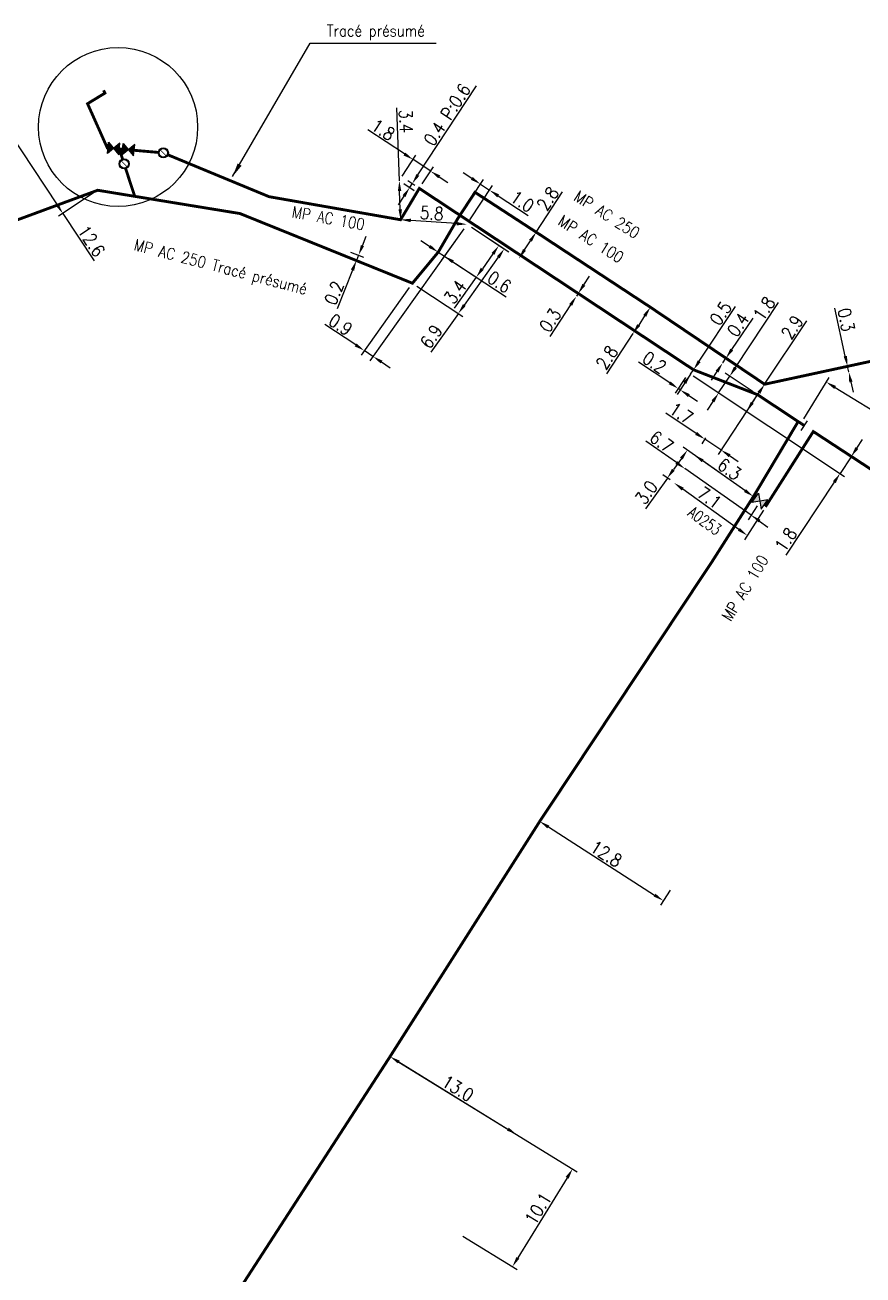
# Model space of a CAD drawing. Header units: millimetres. Extents: x 184000 to 185000, y 128000 to 129000.
# Drawn here: x 184680.3 to 184753.3, y 128560.6 to 128669.5 of the extents above; entities that cross this region are included whole.
import ezdxf
from ezdxf.enums import TextEntityAlignment as Align

# ---------------------------------------------------------------- set-up
doc = ezdxf.new("R2010")
doc.units = ezdxf.units.MM
doc.header["$PDMODE"] = 34
doc.layers.get('0').update_dxf_attribs({"linetype": 'CONTINUOUS'})
doc.layers.get('DEFPOINTS').update_dxf_attribs({"linetype": 'CONTINUOUS'})
for name, color, linetype in [('G_120', 4, 'CONTINUOUS'), ('G_300', 7, 'CONTINUOUS'), ('G_330', 7, 'CONTINUOUS'), ('G_340', 7, 'CONTINUOUS'), ('G_900', 7, 'CONTINUOUS')]:
    doc.layers.add(name, color=color, linetype=linetype)
doc.styles.get("Standard").update_dxf_attribs({"font": 'romans.shx', "width": 0.85})
doc.linetypes.add('G_typB_AP', pattern='A,5,-0.3,["o",Standard,S=1.5,R=0,X=0,Y=-0.5],-1.65', length=6.95)
doc.dimstyles.get("Standard").update_dxf_attribs({"dimtxt": 1.5, "dimasz": 1.2, "dimexe": 0.625, "dimexo": 0.625, "dimgap": 0.25, "dimtad": 1, "dimdec": 1, "dimzin": 0, "dimdsep": 46, "dimtxsty": 'Standard', "dimcen": -0.5, "dimadec": 0, "dimazin": 0, "dimtfac": 1, "dimtdec": 1, "dimtmove": 0, "dimatfit": 3, "dimfxl": 0, "dimtolj": 1, "dimtzin": 0, "dimarcsym": 0})

# ---------------------------------------------------------------- blocks, each defined once
blk = doc.blocks.new('G_300_04')
at = {"linetype": 'Continuous'}
h = blk.add_hatch(color=0, dxfattribs=at)
h.paths.add_polyline_path([(-0.5, 0.5), (-0.5, -0.5), (0, 0)])
h.paths.add_polyline_path([(0.5, 0.5), (0, 0), (0.5, -0.5)])
at = {"color": 0, "linetype": 'Continuous', "flags": 128}
blk.add_lwpolyline([(-0.5, -0.5), (0.5, 0.5), (0.5, -0.5), (-0.5, 0.5)], close=True, dxfattribs=at)
at = {"color": 0, "linetype": 'Continuous', "width": 0.75}
blk.add_attdef('NUM', text='', height=1, dxfattribs=at).set_placement((0, 1.78), align=Align.MIDDLE_CENTER)
at = {"color": 0, "linetype": 'Continuous', "width": 0.75, "flags": 3}
for tag, p in [('DEF_LEG', (0, -5)), ('DEF_COUP', (0, -7.5)), ('DEF_TYPE', (0, -10))]:
    blk.add_attdef(tag, text='', height=1.2, dxfattribs=at).set_placement(p, align=Align.MIDDLE)
blk = doc.blocks.new('G_340_07')
at = {"color": 0, "linetype": 'Continuous', "const_width": 0.25, "flags": 128}
blk.add_lwpolyline([(0, 0), (0.35, 0)], dxfattribs=at)
at = {"color": 0, "linetype": 'Continuous', "flags": 128}
blk.add_lwpolyline([(0.35, -0.5), (0.35, 0.5)], dxfattribs=at)
at = {"color": 0, "linetype": 'Continuous', "width": 0.75, "flags": 3}
for tag, p in [('DEF_LEG', (0, -5)), ('DEF_COUP', (0, -7.5)), ('DEF_TYPE', (0, -10))]:
    blk.add_attdef(tag, text='', height=1.2, dxfattribs=at).set_placement(p, align=Align.MIDDLE)
blk = doc.blocks.new('G_330_14')
at = {"linetype": 'Continuous'}
h = blk.add_hatch(color=0, dxfattribs=at)
h.paths.add_polyline_path([(-0.44, 0, 1), (0.44, 0, 1)])
h.paths.add_polyline_path([(0.38, 0, 1), (-0.38, 0, 1)], flags=16)
at = {"color": 0, "linetype": 'Continuous', "const_width": 0.0625, "flags": 128}
blk.add_lwpolyline([(0.3, -0.3), (-0.3, 0.3)], dxfattribs=at)
at = {"color": 0, "linetype": 'Continuous'}
for radius in [0.438, 0.375]:
    blk.add_circle((0, 0), radius, dxfattribs=at)
at = {"color": 0, "linetype": 'Continuous', "width": 0.75}
blk.add_attdef('3WT', text='', height=1, dxfattribs=at).set_placement((0, 2.15), align=Align.MIDDLE)
at = {"color": 0, "linetype": 'Continuous', "width": 0.75, "flags": 3}
for tag, p in [('DEF_LEG', (0, -5)), ('DEF_COUP', (0, -7.5)), ('DEF_TYPE', (0, -10))]:
    blk.add_attdef(tag, text='', height=1.2, dxfattribs=at).set_placement(p, align=Align.MIDDLE)
blk = doc.blocks.new('*D300')
at = {"layer": 'DEFPOINTS', "color": 0, "linetype": 'Continuous', "transparency": 16777216}
for p in [(184738.1, 128639.17), (184738.53, 128639.45), (184737.37, 128637.7)]:
    blk.add_point(p, dxfattribs=at)
at = {"layer": 'G_120', "color": 0, "linetype": 'Continuous', "lineweight": -2, "transparency": 16777216}
for p, q in [((184736.45, 128638.31), (184733.72, 128640.12)), ((184737.84, 128638.78), (184736.94, 128637.42)), ((184738.27, 128639.06), (184737.11, 128637.31)), ((184737.37, 128637.7), (184737.2, 128637.81)), ((184738.12, 128637.2), (184738.87, 128636.71))]:
    blk.add_line(p, q, dxfattribs=at)
at = {"layer": 'G_120', "color": 0, "linetype": 'Continuous', "transparency": 16777216}
for points in [[(184736.53, 128638.44), (184736.37, 128638.19), (184737.2, 128637.81)], [(184738.2, 128637.33), (184738.04, 128637.08), (184737.37, 128637.7)]]:
    blk.add_solid(points, dxfattribs=at)
at = {"layer": 'G_120', "color": 0, "linetype": 'Continuous', "transparency": 16777216, "insert": (184735.12, 128640.09), "char_height": 1.125, "attachment_point": 5, "rotation": 326.4442}
blk.add_mtext('\\A1;0.2', dxfattribs=at)
blk = doc.blocks.new('*D301')
at = {"layer": 'DEFPOINTS', "color": 0, "linetype": 'Continuous', "transparency": 16777216}
for p in [(184738.27, 128639.06), (184738.27, 128639.06), (184738.53, 128639.45)]:
    blk.add_point(p, dxfattribs=at)
at = {"layer": 'G_120', "color": 0, "linetype": 'Continuous', "lineweight": -2, "transparency": 16777216}
for p, q in [((184739.02, 128640.2), (184742.17, 128644.95)), ((184738.27, 128639.06), (184738.53, 128639.45)), ((184737.77, 128638.31), (184737.27, 128637.56))]:
    blk.add_line(p, q, dxfattribs=at)
at = {"layer": 'G_120', "color": 0, "linetype": 'Continuous', "transparency": 16777216}
for points in [[(184738.9, 128640.28), (184739.15, 128640.11), (184738.53, 128639.45)], [(184737.64, 128638.39), (184737.89, 128638.22), (184738.27, 128639.06)]]:
    blk.add_solid(points, dxfattribs=at)
at = {"layer": 'G_120', "color": 0, "linetype": 'Continuous', "transparency": 16777216, "insert": (184740.89, 128644.37), "char_height": 1.125, "attachment_point": 5, "rotation": 56.4442}
blk.add_mtext('\\A1;0.5', dxfattribs=at)
blk = doc.blocks.new('*D302')
at = {"layer": 'DEFPOINTS', "color": 0, "linetype": 'Continuous', "transparency": 16777216}
for p in [(184744.11, 128637.28), (184739.5, 128633.41), (184739.84, 128633.91)]:
    blk.add_point(p, dxfattribs=at)
at = {"layer": 'G_120', "color": 0, "linetype": 'Continuous', "lineweight": -2, "transparency": 16777216}
for p, q in [((184743.85, 128636.89), (184740.66, 128632.08)), ((184738.75, 128633.9), (184736.11, 128635.66)), ((184739.58, 128633.52), (184739.24, 128633.01)), ((184740.92, 128632.47), (184739.5, 128633.41)), ((184741.67, 128631.97), (184742.42, 128631.47))]:
    blk.add_line(p, q, dxfattribs=at)
at = {"layer": 'G_120', "color": 0, "linetype": 'Continuous', "transparency": 16777216}
for points in [[(184738.84, 128634.03), (184738.67, 128633.78), (184739.5, 128633.41)], [(184741.75, 128632.09), (184741.59, 128631.84), (184740.92, 128632.47)]]:
    blk.add_solid(points, dxfattribs=at)
at = {"layer": 'G_120', "color": 0, "linetype": 'Continuous', "transparency": 16777216, "insert": (184737.46, 128635.66), "char_height": 1.125, "attachment_point": 5, "rotation": 326.4389}
blk.add_mtext('\\A1;1.7', dxfattribs=at)
blk = doc.blocks.new('*D303')
at = {"layer": 'DEFPOINTS', "color": 0, "linetype": 'Continuous', "transparency": 16777216}
for p in [(184736.25, 128630.02), (184736.86, 128629.58), (184743.75, 128628.41)]:
    blk.add_point(p, dxfattribs=at)
at = {"layer": 'G_120', "color": 0, "linetype": 'Continuous', "lineweight": -2, "transparency": 16777216}
for p, q in [((184743.36, 128628.68), (184737.61, 128632.72)), ((184737.47, 128631.72), (184736.77, 128630.75)), ((184736.25, 128630.02), (184734.33, 128627.35)), ((184736.48, 128629.85), (184735.86, 128630.29))]:
    blk.add_line(p, q, dxfattribs=at)
at = {"layer": 'G_120', "color": 0, "linetype": 'Continuous', "transparency": 16777216}
for points in [[(184737.35, 128631.81), (184737.59, 128631.63), (184738, 128632.45)], [(184736.65, 128630.83), (184736.89, 128630.66), (184736.25, 128630.02)]]:
    blk.add_solid(points, dxfattribs=at)
at = {"layer": 'G_120', "color": 0, "linetype": 'Continuous', "transparency": 16777216, "insert": (184734.42, 128628.76), "char_height": 1.125, "attachment_point": 5, "rotation": 54.316}
blk.add_mtext('\\A1;3.0', dxfattribs=at)
blk = doc.blocks.new('*D304')
at = {"layer": 'DEFPOINTS', "color": 0, "linetype": 'Continuous', "transparency": 16777216}
for p in [(184738.1, 128639.17), (184740.71, 128637.43), (184744.11, 128637.28)]:
    blk.add_point(p, dxfattribs=at)
at = {"layer": 'G_120', "color": 0, "linetype": 'Continuous', "lineweight": -2, "transparency": 16777216}
for p, q in [((184742.18, 128639.64), (184745.93, 128645.3)), ((184738.49, 128638.91), (184741.1, 128637.18)), ((184740.71, 128637.43), (184741.68, 128638.89)), ((184743.72, 128637.54), (184741.29, 128639.15)), ((184740.21, 128636.68), (184739.72, 128635.93))]:
    blk.add_line(p, q, dxfattribs=at)
at = {"layer": 'G_120', "color": 0, "linetype": 'Continuous', "transparency": 16777216}
for points in [[(184742.05, 128639.73), (184742.3, 128639.56), (184741.68, 128638.89)], [(184740.09, 128636.77), (184740.34, 128636.6), (184740.71, 128637.43)]]:
    blk.add_solid(points, dxfattribs=at)
at = {"layer": 'G_120', "color": 0, "linetype": 'Continuous', "transparency": 16777216, "insert": (184744.68, 128644.78), "char_height": 1.125, "attachment_point": 5, "rotation": 56.4442}
blk.add_mtext('\\A1;1.8', dxfattribs=at)
blk = doc.blocks.new('*D305')
at = {"layer": 'DEFPOINTS', "color": 0, "linetype": 'Continuous', "transparency": 16777216}
for p in [(184738.59, 128632.03), (184738.59, 128632.03), (184743.75, 128628.41)]:
    blk.add_point(p, dxfattribs=at)
at = {"layer": 'G_120', "color": 0, "linetype": 'Continuous', "lineweight": -2, "transparency": 16777216}
blk.add_line((184743.01, 128628.93), (184739.33, 128631.52), dxfattribs=at)
at = {"layer": 'G_120', "color": 0, "linetype": 'Continuous', "transparency": 16777216}
for points in [[(184739.41, 128631.64), (184739.24, 128631.39), (184738.59, 128632.03)], [(184743.1, 128629.05), (184742.92, 128628.8), (184743.75, 128628.41)]]:
    blk.add_solid(points, dxfattribs=at)
at = {"layer": 'G_120', "color": 0, "linetype": 'Continuous', "transparency": 16777216, "insert": (184741.66, 128630.79), "char_height": 1.125, "attachment_point": 5, "rotation": 324.8902}
blk.add_mtext('\\A1;6.3', dxfattribs=at)
blk = doc.blocks.new('*D306')
at = {"layer": 'DEFPOINTS', "color": 0, "linetype": 'Continuous', "transparency": 16777216}
for p in [(184736.86, 128629.58), (184736.86, 128629.58), (184744.86, 128627.62)]:
    blk.add_point(p, dxfattribs=at)
at = {"layer": 'G_120', "color": 0, "linetype": 'Continuous', "lineweight": -2, "transparency": 16777216}
for p, q in [((184742.48, 128625.55), (184737.59, 128629.06)), ((184744.61, 128627.23), (184742.96, 128624.63))]:
    blk.add_line(p, q, dxfattribs=at)
at = {"layer": 'G_120', "color": 0, "linetype": 'Continuous', "transparency": 16777216}
for points in [[(184737.68, 128629.18), (184737.5, 128628.94), (184736.86, 128629.58)], [(184742.57, 128625.67), (184742.39, 128625.43), (184743.21, 128625.02)]]:
    blk.add_solid(points, dxfattribs=at)
at = {"layer": 'G_120', "color": 0, "linetype": 'Continuous', "transparency": 16777216, "insert": (184739.92, 128628.31), "char_height": 1.125, "attachment_point": 5, "rotation": 324.316}
blk.add_mtext('\\A1;7.1', dxfattribs=at)
blk = doc.blocks.new('*D307')
at = {"layer": 'DEFPOINTS', "color": 0, "linetype": 'Continuous', "transparency": 16777216}
for p in [(184738.1, 128639.17), (184748.96, 128634.07), (184751.29, 128630.42)]:
    blk.add_point(p, dxfattribs=at)
at = {"layer": 'G_120', "color": 0, "linetype": 'Continuous', "lineweight": -2, "transparency": 16777216}
for p, q in [((184738.49, 128638.91), (184751.68, 128630.16)), ((184749.35, 128633.81), (184752.65, 128631.62)), ((184752.76, 128632.63), (184753.26, 128633.38)), ((184752.26, 128631.88), (184751.29, 128630.42)), ((184750.79, 128629.67), (184746.58, 128623.31))]:
    blk.add_line(p, q, dxfattribs=at)
at = {"layer": 'G_120', "color": 0, "linetype": 'Continuous', "transparency": 16777216}
for points in [[(184752.63, 128632.71), (184752.88, 128632.55), (184752.26, 128631.88)], [(184750.67, 128629.75), (184750.92, 128629.58), (184751.29, 128630.42)]]:
    blk.add_solid(points, dxfattribs=at)
at = {"layer": 'G_120', "color": 0, "linetype": 'Continuous', "transparency": 16777216, "insert": (184746.57, 128624.66), "char_height": 1.125, "attachment_point": 5, "rotation": 56.4442}
blk.add_mtext('\\A1;1.8', dxfattribs=at)
blk = doc.blocks.new('*D310')
at = {"layer": 'DEFPOINTS', "color": 0, "linetype": 'Continuous', "transparency": 16777216}
for p in [(184737.76, 128630.84), (184737.76, 128630.84), (184744.31, 128628.01)]:
    blk.add_point(p, dxfattribs=at)
at = {"layer": 'G_300', "color": 0, "linetype": 'Continuous', "lineweight": -2, "transparency": 16777216}
for p, q in [((184737.03, 128631.36), (184734.36, 128633.24)), ((184743.54, 128626.79), (184737.76, 128630.84)), ((184744.06, 128627.61), (184743.28, 128626.39)), ((184744.27, 128626.27), (184745.01, 128625.75))]:
    blk.add_line(p, q, dxfattribs=at)
at = {"layer": 'G_300', "color": 0, "linetype": 'Continuous', "transparency": 16777216}
for points in [[(184737.11, 128631.49), (184736.94, 128631.24), (184737.76, 128630.84)], [(184744.36, 128626.39), (184744.19, 128626.15), (184743.54, 128626.79)]]:
    blk.add_solid(points, dxfattribs=at)
at = {"layer": 'G_300', "color": 0, "linetype": 'Continuous', "transparency": 16777216, "insert": (184735.75, 128633.18), "char_height": 1.125, "attachment_point": 5, "rotation": 324.8902}
blk.add_mtext('\\A1;6.7', dxfattribs=at)
blk = doc.blocks.new('*D312')
at = {"layer": 'DEFPOINTS', "color": 0, "linetype": 'Continuous', "transparency": 16777216}
for p in [(184738.1, 128639.17), (184744.72, 128638.19), (184743.14, 128635.82)]:
    blk.add_point(p, dxfattribs=at)
at = {"layer": 'G_120', "color": 0, "linetype": 'Continuous', "lineweight": -2, "transparency": 16777216}
for p, q in [((184744.72, 128638.19), (184748.39, 128643.72)), ((184738.49, 128638.91), (184743.54, 128635.56)), ((184743.64, 128636.57), (184744.22, 128637.44))]:
    blk.add_line(p, q, dxfattribs=at)
at = {"layer": 'G_120', "color": 0, "linetype": 'Continuous', "transparency": 16777216}
for points in [[(184744.1, 128637.53), (184744.35, 128637.36), (184744.72, 128638.19)], [(184743.52, 128636.65), (184743.77, 128636.49), (184743.14, 128635.82)]]:
    blk.add_solid(points, dxfattribs=at)
at = {"layer": 'G_120', "color": 0, "linetype": 'Continuous', "transparency": 16777216, "insert": (184747.12, 128643.16), "char_height": 1.125, "attachment_point": 5, "rotation": 56.4402}
blk.add_mtext('\\A1;2.9', dxfattribs=at)
blk = doc.blocks.new('*D313')
at = {"layer": 'DEFPOINTS', "color": 0, "linetype": 'Continuous', "transparency": 16777216}
for p in [(184741.07, 128640.05), (184741.35, 128640.46), (184741.35, 128640.46)]:
    blk.add_point(p, dxfattribs=at)
at = {"layer": 'G_120', "color": 0, "linetype": 'Continuous', "lineweight": -2, "transparency": 16777216}
for p, q in [((184741.86, 128641.21), (184743.71, 128643.96)), ((184741.07, 128640.05), (184741.35, 128640.46)), ((184740.57, 128639.3), (184740.07, 128638.55))]:
    blk.add_line(p, q, dxfattribs=at)
at = {"layer": 'G_120', "color": 0, "linetype": 'Continuous', "transparency": 16777216}
for points in [[(184741.73, 128641.29), (184741.98, 128641.12), (184741.35, 128640.46)], [(184740.45, 128639.38), (184740.7, 128639.22), (184741.07, 128640.05)]]:
    blk.add_solid(points, dxfattribs=at)
at = {"layer": 'G_120', "color": 0, "linetype": 'Continuous', "transparency": 16777216, "insert": (184742.41, 128643.38), "char_height": 1.125, "attachment_point": 5, "rotation": 56.0511}
blk.add_mtext('\\A1;0.4', dxfattribs=at)
blk = doc.blocks.new('*D317')
at = {"layer": 'DEFPOINTS', "color": 0, "linetype": 'Continuous', "transparency": 16777216}
for p in [(184751.94, 128639.75), (184751.94, 128639.75), (184752.05, 128639.27)]:
    blk.add_point(p, dxfattribs=at)
at = {"layer": 'G_120', "color": 0, "linetype": 'Continuous', "lineweight": -2, "transparency": 16777216}
for p, q in [((184751.75, 128640.63), (184750.85, 128644.81)), ((184752.05, 128639.27), (184751.94, 128639.75)), ((184752.24, 128638.39), (184752.43, 128637.51))]:
    blk.add_line(p, q, dxfattribs=at)
at = {"layer": 'G_120', "color": 0, "linetype": 'Continuous', "transparency": 16777216}
for points in [[(184751.9, 128640.67), (184751.6, 128640.6), (184751.94, 128639.75)], [(184752.38, 128638.42), (184752.09, 128638.35), (184752.05, 128639.27)]]:
    blk.add_solid(points, dxfattribs=at)
at = {"layer": 'G_120', "color": 0, "linetype": 'Continuous', "transparency": 16777216, "insert": (184751.83, 128643.8), "char_height": 1.125, "attachment_point": 5, "rotation": 282.1904}
blk.add_mtext('\\A1;0.3', dxfattribs=at)
blk = doc.blocks.new('*D339')
at = {"layer": 'DEFPOINTS', "color": 0, "linetype": 'Continuous', "transparency": 16777216}
for p in [(184747.89, 128634.78), (184760.03, 128632.3), (184755.42, 128624.78)]:
    blk.add_point(p, dxfattribs=at)
at = {"layer": 'G_340', "color": 0, "linetype": 'Continuous', "lineweight": -2, "transparency": 16777216}
for p, q in [((184748.13, 128635.18), (184750.34, 128638.78)), ((184750.86, 128637.91), (184759.26, 128632.77)), ((184755.67, 128625.18), (184760.27, 128632.7))]:
    blk.add_line(p, q, dxfattribs=at)
at = {"layer": 'G_340', "color": 0, "linetype": 'Continuous', "transparency": 16777216}
for points in [[(184750.94, 128638.04), (184750.78, 128637.78), (184750.09, 128638.38)], [(184759.34, 128632.9), (184759.18, 128632.64), (184760.03, 128632.3)]]:
    blk.add_solid(points, dxfattribs=at)
at = {"layer": 'G_340', "color": 0, "linetype": 'Continuous', "transparency": 16777216, "insert": (184755.75, 128635.8), "char_height": 1.125, "attachment_point": 5, "rotation": 328.5142}
blk.add_mtext('\\A1;11.7', dxfattribs=at)
blk = doc.blocks.new('*D751')
at = {"layer": 'DEFPOINTS', "color": 0, "linetype": 'Continuous', "transparency": 16777216}
for p in [(184712.9, 128655.92), (184712.9, 128655.92), (184713.01, 128652.52)]:
    blk.add_point(p, dxfattribs=at)
at = {"layer": 'G_120', "color": 0, "linetype": 'Continuous', "lineweight": -2, "transparency": 16777216}
for p, q in [((184712.9, 128655.92), (184712.69, 128662.28)), ((184712.98, 128653.42), (184712.92, 128655.02))]:
    blk.add_line(p, q, dxfattribs=at)
at = {"layer": 'G_120', "color": 0, "linetype": 'Continuous', "transparency": 16777216}
for points in [[(184713.07, 128655.03), (184712.77, 128655.02), (184712.9, 128655.92)], [(184713.13, 128653.43), (184712.83, 128653.42), (184713.01, 128652.52)]]:
    blk.add_solid(points, dxfattribs=at)
at = {"layer": 'G_120', "color": 0, "linetype": 'Continuous', "transparency": 16777216, "insert": (184713.48, 128661.1), "char_height": 1.125, "attachment_point": 5, "rotation": 271.8739}
blk.add_mtext('\\A1;3.4', dxfattribs=at)
blk = doc.blocks.new('*D752')
at = {"layer": 'DEFPOINTS', "color": 0, "linetype": 'Continuous', "transparency": 16777216}
for p in [(184679.66, 128665.59), (184676.63, 128663.58), (184686.62, 128655.09)]:
    blk.add_point(p, dxfattribs=at)
at = {"layer": 'G_120', "color": 0, "linetype": 'Continuous', "lineweight": -2, "transparency": 16777216}
for p, q in [((184679.27, 128665.33), (184676.23, 128663.32)), ((184677.12, 128662.83), (184683.09, 128653.82)), ((184686.23, 128654.83), (184683.2, 128652.82)), ((184683.59, 128653.07), (184686.32, 128648.95))]:
    blk.add_line(p, q, dxfattribs=at)
at = {"layer": 'G_120', "color": 0, "linetype": 'Continuous', "transparency": 16777216}
for points in [[(184677.25, 128662.91), (184677, 128662.74), (184676.63, 128663.58)], [(184683.21, 128653.91), (184682.96, 128653.74), (184683.59, 128653.07)]]:
    blk.add_solid(points, dxfattribs=at)
at = {"layer": 'G_120', "color": 0, "linetype": 'Continuous', "transparency": 16777216, "insert": (184686.08, 128650.67), "char_height": 1.125, "attachment_point": 5, "rotation": 303.5325}
blk.add_mtext('\\A1;12.6', dxfattribs=at)
blk = doc.blocks.new('*D753')
at = {"layer": 'DEFPOINTS', "color": 0, "linetype": 'Continuous', "transparency": 16777216}
for p in [(184713.01, 128652.52), (184713.01, 128652.52), (184718.79, 128652.12)]:
    blk.add_point(p, dxfattribs=at)
at = {"layer": 'G_120', "color": 0, "linetype": 'Continuous', "lineweight": -2, "transparency": 16777216}
blk.add_line((184717.89, 128652.18), (184713.9, 128652.46), dxfattribs=at)
at = {"layer": 'G_120', "color": 0, "linetype": 'Continuous', "transparency": 16777216}
for points in [[(184713.91, 128652.61), (184713.89, 128652.31), (184713.01, 128652.52)], [(184717.9, 128652.33), (184717.88, 128652.03), (184718.79, 128652.12)]]:
    blk.add_solid(points, dxfattribs=at)
at = {"layer": 'G_120', "color": 0, "linetype": 'Continuous', "transparency": 16777216, "insert": (184715.73, 128653.09), "char_height": 1.125, "attachment_point": 5, "rotation": 356.0066}
blk.add_mtext('\\A1;5.8', dxfattribs=at)
blk = doc.blocks.new('*D754')
at = {"layer": 'DEFPOINTS', "color": 0, "linetype": 'Continuous', "transparency": 16777216}
for p in [(184718.79, 128652.12), (184714.04, 128646.99), (184710.6, 128640.62)]:
    blk.add_point(p, dxfattribs=at)
at = {"layer": 'G_120', "color": 0, "linetype": 'Continuous', "lineweight": -2, "transparency": 16777216}
for p, q in [((184718.52, 128651.74), (184710.33, 128640.24)), ((184713.77, 128646.61), (184709.58, 128640.73)), ((184709.1, 128641.61), (184706.4, 128643.39)), ((184710.6, 128640.62), (184709.85, 128641.12)), ((184711.35, 128640.13), (184712.1, 128639.63))]:
    blk.add_line(p, q, dxfattribs=at)
at = {"layer": 'G_120', "color": 0, "linetype": 'Continuous', "transparency": 16777216}
for points in [[(184709.18, 128641.74), (184709.01, 128641.49), (184709.85, 128641.12)], [(184711.43, 128640.25), (184711.27, 128640), (184710.6, 128640.62)]]:
    blk.add_solid(points, dxfattribs=at)
at = {"layer": 'G_120', "color": 0, "linetype": 'Continuous', "transparency": 16777216, "insert": (184707.78, 128643.37), "char_height": 1.125, "attachment_point": 5, "rotation": 326.6405}
blk.add_mtext('\\A1;0.9', dxfattribs=at)
blk = doc.blocks.new('*D755')
at = {"layer": 'DEFPOINTS', "color": 0, "linetype": 'Continuous', "transparency": 16777216}
for p in [(184718.79, 128652.12), (184722.04, 128649.98), (184714.04, 128646.99)]:
    blk.add_point(p, dxfattribs=at)
at = {"layer": 'G_120', "color": 0, "linetype": 'Continuous', "lineweight": -2, "transparency": 16777216}
for p, q in [((184719.18, 128651.86), (184722.43, 128649.72)), ((184721.52, 128649.25), (184718.56, 128645.09)), ((184714.43, 128646.74), (184718.43, 128644.1)), ((184718.04, 128644.36), (184715.63, 128640.98))]:
    blk.add_line(p, q, dxfattribs=at)
at = {"layer": 'G_120', "color": 0, "linetype": 'Continuous', "transparency": 16777216}
for points in [[(184721.4, 128649.34), (184721.64, 128649.16), (184722.04, 128649.98)], [(184718.44, 128645.18), (184718.68, 128645.01), (184718.04, 128644.36)]]:
    blk.add_solid(points, dxfattribs=at)
at = {"layer": 'G_120', "color": 0, "linetype": 'Continuous', "transparency": 16777216, "insert": (184715.68, 128642.35), "char_height": 1.125, "attachment_point": 5, "rotation": 54.5361}
blk.add_mtext('\\A1;6.9', dxfattribs=at)
blk = doc.blocks.new('*D756')
at = {"layer": 'DEFPOINTS', "color": 0, "linetype": 'Continuous', "transparency": 16777216}
for p in [(184708.03, 128649.42), (184708.22, 128649.88), (184709.35, 128649.43)]:
    blk.add_point(p, dxfattribs=at)
at = {"layer": 'G_120', "color": 0, "linetype": 'Continuous', "lineweight": -2, "transparency": 16777216}
for p, q in [((184709.69, 128650.26), (184710.02, 128651.1)), ((184708.65, 128649.71), (184709.78, 128649.25)), ((184709.35, 128649.43), (184709.16, 128648.96)), ((184708.46, 128649.25), (184709.6, 128648.79)), ((184708.82, 128648.13), (184707.47, 128644.77))]:
    blk.add_line(p, q, dxfattribs=at)
at = {"layer": 'G_120', "color": 0, "linetype": 'Continuous', "transparency": 16777216}
for points in [[(184709.55, 128650.32), (184709.82, 128650.21), (184709.35, 128649.43)], [(184708.68, 128648.19), (184708.96, 128648.07), (184709.16, 128648.96)]]:
    blk.add_solid(points, dxfattribs=at)
at = {"layer": 'G_120', "color": 0, "linetype": 'Continuous', "transparency": 16777216, "insert": (184707.22, 128646.15), "char_height": 1.125, "attachment_point": 5, "rotation": 68.0098}
blk.add_mtext('\\A1;0.2', dxfattribs=at)
blk = doc.blocks.new('*D757')
at = {"layer": 'DEFPOINTS', "color": 0, "linetype": 'Continuous', "transparency": 16777216}
for p in [(184714.1, 128657.76), (184712.9, 128655.92), (184714.64, 128655.25)]:
    blk.add_point(p, dxfattribs=at)
at = {"layer": 'G_120', "color": 0, "linetype": 'Continuous', "lineweight": -2, "transparency": 16777216}
for p, q in [((184713.34, 128658.25), (184710.15, 128660.35)), ((184713.15, 128656.31), (184714.35, 128658.15)), ((184715.63, 128656.75), (184714.1, 128657.76)), ((184714.9, 128655.65), (184715.88, 128657.14)), ((184716.38, 128656.26), (184717.13, 128655.77))]:
    blk.add_line(p, q, dxfattribs=at)
at = {"layer": 'G_120', "color": 0, "linetype": 'Continuous', "transparency": 16777216}
for points in [[(184713.43, 128658.37), (184713.26, 128658.12), (184714.1, 128657.76)], [(184716.46, 128656.38), (184716.3, 128656.13), (184715.63, 128656.75)]]:
    blk.add_solid(points, dxfattribs=at)
at = {"layer": 'G_120', "color": 0, "linetype": 'Continuous', "transparency": 16777216, "insert": (184711.49, 128660.36), "char_height": 1.125, "attachment_point": 5, "rotation": 326.7564}
blk.add_mtext('\\A1;1.8', dxfattribs=at)
blk = doc.blocks.new('*D758')
at = {"layer": 'DEFPOINTS', "color": 0, "linetype": 'Continuous', "transparency": 16777216}
for p in [(184720.76, 128655.1), (184718, 128652.64), (184718.79, 128652.12)]:
    blk.add_point(p, dxfattribs=at)
at = {"layer": 'G_120', "color": 0, "linetype": 'Continuous', "lineweight": -2, "transparency": 16777216}
for p, q in [((184718.26, 128653.03), (184720.22, 128656.02)), ((184719.21, 128656.12), (184718.46, 128656.62)), ((184719.05, 128652.51), (184721.01, 128655.49)), ((184719.96, 128655.63), (184720.76, 128655.1)), ((184721.51, 128654.61), (184724.13, 128652.88))]:
    blk.add_line(p, q, dxfattribs=at)
at = {"layer": 'G_120', "color": 0, "linetype": 'Continuous', "transparency": 16777216}
for points in [[(184719.29, 128656.25), (184719.13, 128656), (184719.96, 128655.63)], [(184721.59, 128654.73), (184721.43, 128654.48), (184720.76, 128655.1)]]:
    blk.add_solid(points, dxfattribs=at)
at = {"layer": 'G_120', "color": 0, "linetype": 'Continuous', "transparency": 16777216, "insert": (184723.61, 128654.12), "char_height": 1.125, "attachment_point": 5, "rotation": 326.6405}
blk.add_mtext('\\A1;1.0', dxfattribs=at)
blk = doc.blocks.new('*D759')
at = {"layer": 'DEFPOINTS', "color": 0, "linetype": 'Continuous', "transparency": 16777216}
for p in [(184712.9, 128655.92), (184713.8, 128655.33), (184714.64, 128655.25)]:
    blk.add_point(p, dxfattribs=at)
at = {"layer": 'G_120', "color": 0, "linetype": 'Continuous', "lineweight": -2, "transparency": 16777216}
for p, q in [((184714.51, 128656.42), (184719.61, 128664.2)), ((184714.25, 128655.51), (184713.63, 128655.92)), ((184713.29, 128655.67), (184714.19, 128655.07)), ((184713.8, 128655.33), (184714.02, 128655.66)), ((184713.3, 128654.58), (184712.81, 128653.82))]:
    blk.add_line(p, q, dxfattribs=at)
at = {"layer": 'G_120', "color": 0, "linetype": 'Continuous', "transparency": 16777216}
for points in [[(184714.39, 128656.5), (184714.64, 128656.34), (184714.02, 128655.66)], [(184713.18, 128654.66), (184713.43, 128654.5), (184713.8, 128655.33)]]:
    blk.add_solid(points, dxfattribs=at)
at = {"layer": 'G_120', "color": 0, "linetype": 'Continuous', "transparency": 16777216, "insert": (184717.06, 128661.68), "char_height": 1.125, "attachment_point": 5, "rotation": 56.7564}
blk.add_mtext('\\A1;0.4 P:0.6', dxfattribs=at)
blk = doc.blocks.new('*D760')
at = {"layer": 'DEFPOINTS', "color": 0, "linetype": 'Continuous', "transparency": 16777216}
for p in [(184718.79, 128652.12), (184716.29, 128649.7), (184716.82, 128649.35)]:
    blk.add_point(p, dxfattribs=at)
at = {"layer": 'G_120', "color": 0, "linetype": 'Continuous', "lineweight": -2, "transparency": 16777216}
for p, q in [((184718.52, 128651.74), (184716.55, 128648.97)), ((184715.53, 128650.2), (184714.78, 128650.69)), ((184716.29, 128649.7), (184716.82, 128649.35)), ((184717.57, 128648.86), (184722.2, 128645.81))]:
    blk.add_line(p, q, dxfattribs=at)
at = {"layer": 'G_120', "color": 0, "linetype": 'Continuous', "transparency": 16777216}
for points in [[(184715.62, 128650.32), (184715.45, 128650.07), (184716.29, 128649.7)], [(184717.65, 128648.98), (184717.49, 128648.73), (184716.82, 128649.35)]]:
    blk.add_solid(points, dxfattribs=at)
at = {"layer": 'G_120', "color": 0, "linetype": 'Continuous', "transparency": 16777216, "insert": (184721.62, 128647.09), "char_height": 1.125, "attachment_point": 5, "rotation": 326.6405}
blk.add_mtext('\\A1;0.6', dxfattribs=at)
blk = doc.blocks.new('*D761')
at = {"layer": 'DEFPOINTS', "color": 0, "linetype": 'Continuous', "transparency": 16777216}
for p in [(184718.79, 128652.12), (184716.29, 128649.7), (184721.58, 128650.29)]:
    blk.add_point(p, dxfattribs=at)
at = {"layer": 'G_120', "color": 0, "linetype": 'Continuous', "lineweight": -2, "transparency": 16777216}
for p, q in [((184719.18, 128651.86), (184721.97, 128650.03)), ((184716.68, 128649.44), (184720, 128647.26)), ((184721.05, 128649.55), (184720.13, 128648.25)), ((184719.6, 128647.52), (184717.67, 128644.81))]:
    blk.add_line(p, q, dxfattribs=at)
at = {"layer": 'G_120', "color": 0, "linetype": 'Continuous', "transparency": 16777216}
for points in [[(184720.93, 128649.64), (184721.18, 128649.47), (184721.58, 128650.29)], [(184720, 128648.34), (184720.25, 128648.16), (184719.6, 128647.52)]]:
    blk.add_solid(points, dxfattribs=at)
at = {"layer": 'G_120', "color": 0, "linetype": 'Continuous', "transparency": 16777216, "insert": (184717.77, 128646.23), "char_height": 1.125, "attachment_point": 5, "rotation": 54.5361}
blk.add_mtext('\\A1;3.4', dxfattribs=at)
blk = doc.blocks.new('*D762')
at = {"layer": 'DEFPOINTS', "color": 0, "linetype": 'Continuous', "transparency": 16777216}
for p in [(184728.48, 128646.1), (184728.32, 128645.85), (184728.32, 128645.85)]:
    blk.add_point(p, dxfattribs=at)
at = {"layer": 'G_120', "color": 0, "linetype": 'Continuous', "lineweight": -2, "transparency": 16777216}
for p, q in [((184728.98, 128646.85), (184729.47, 128647.6)), ((184728.48, 128646.1), (184728.32, 128645.85)), ((184727.82, 128645.1), (184726.02, 128642.36))]:
    blk.add_line(p, q, dxfattribs=at)
at = {"layer": 'G_120', "color": 0, "linetype": 'Continuous', "transparency": 16777216}
for points in [[(184728.85, 128646.94), (184729.1, 128646.77), (184728.48, 128646.1)], [(184727.69, 128645.18), (184727.95, 128645.02), (184728.32, 128645.85)]]:
    blk.add_solid(points, dxfattribs=at)
at = {"layer": 'G_120', "color": 0, "linetype": 'Continuous', "transparency": 16777216, "insert": (184726.04, 128643.77), "char_height": 1.125, "attachment_point": 5, "rotation": 56.6405}
blk.add_mtext('\\A1;0.3', dxfattribs=at)
blk = doc.blocks.new('*D763')
at = {"layer": 'DEFPOINTS', "color": 0, "linetype": 'Continuous', "transparency": 16777216}
for p in [(184734.77, 128644.9), (184733.25, 128642.6), (184733.25, 128642.6)]:
    blk.add_point(p, dxfattribs=at)
at = {"layer": 'G_120', "color": 0, "linetype": 'Continuous', "lineweight": -2, "transparency": 16777216}
for p, q in [((184734.27, 128644.14), (184733.75, 128643.35)), ((184733.25, 128642.6), (184730.96, 128639.11))]:
    blk.add_line(p, q, dxfattribs=at)
at = {"layer": 'G_120', "color": 0, "linetype": 'Continuous', "transparency": 16777216}
for points in [[(184734.14, 128644.23), (184734.4, 128644.06), (184734.77, 128644.9)], [(184733.62, 128643.43), (184733.87, 128643.27), (184733.25, 128642.6)]]:
    blk.add_solid(points, dxfattribs=at)
at = {"layer": 'G_120', "color": 0, "linetype": 'Continuous', "transparency": 16777216, "insert": (184730.98, 128640.52), "char_height": 1.125, "attachment_point": 5, "rotation": 56.6405}
blk.add_mtext('\\A1;2.8', dxfattribs=at)
blk = doc.blocks.new('*D764')
at = {"layer": 'DEFPOINTS', "color": 0, "linetype": 'Continuous', "transparency": 16777216}
for p in [(184724.82, 128651.44), (184723.31, 128649.14), (184723.31, 128649.14)]:
    blk.add_point(p, dxfattribs=at)
at = {"layer": 'G_120', "color": 0, "linetype": 'Continuous', "lineweight": -2, "transparency": 16777216}
for p, q in [((184724.82, 128651.44), (184727.11, 128654.94)), ((184723.81, 128649.9), (184724.33, 128650.69))]:
    blk.add_line(p, q, dxfattribs=at)
at = {"layer": 'G_120', "color": 0, "linetype": 'Continuous', "transparency": 16777216}
for points in [[(184724.2, 128650.77), (184724.45, 128650.61), (184724.82, 128651.44)], [(184723.68, 128649.98), (184723.93, 128649.81), (184723.31, 128649.14)]]:
    blk.add_solid(points, dxfattribs=at)
at = {"layer": 'G_120', "color": 0, "linetype": 'Continuous', "transparency": 16777216, "insert": (184725.83, 128654.35), "char_height": 1.125, "attachment_point": 5, "rotation": 56.7302}
blk.add_mtext('\\A1;2.8', dxfattribs=at)
blk = doc.blocks.new('*D766')
at = {"layer": 'DEFPOINTS', "color": 0, "linetype": 'Continuous', "transparency": 16777216}
for p in [(184712.09, 128579.62), (184718.04, 128564.22), (184722.75, 128561.32)]:
    blk.add_point(p, dxfattribs=at)
at = {"layer": 'G_120', "color": 0, "linetype": 'Continuous', "lineweight": -2, "transparency": 16777216}
for p, q in [((184712.49, 128579.37), (184728.39, 128569.59)), ((184727.52, 128569.07), (184723.23, 128562.08)), ((184718.44, 128563.97), (184723.15, 128561.07))]:
    blk.add_line(p, q, dxfattribs=at)
at = {"layer": 'G_120', "color": 0, "linetype": 'Continuous', "transparency": 16777216}
for points in [[(184727.39, 128569.15), (184727.65, 128568.99), (184727.99, 128569.84)], [(184723.1, 128562.16), (184723.35, 128562.01), (184722.75, 128561.32)]]:
    blk.add_solid(points, dxfattribs=at)
at = {"layer": 'G_120', "color": 0, "linetype": 'Continuous', "transparency": 16777216, "insert": (184724.99, 128566.39), "char_height": 1.125, "attachment_point": 5, "rotation": 58.4027}
blk.add_mtext('\\A1;10.1', dxfattribs=at)
blk = doc.blocks.new('*D770')
at = {"layer": 'DEFPOINTS', "color": 0, "linetype": 'Continuous', "transparency": 16777216}
for p in [(184712.09, 128579.62), (184723.12, 128572.83), (184723.12, 128572.83)]:
    blk.add_point(p, dxfattribs=at)
at = {"layer": 'G_120', "color": 0, "linetype": 'Continuous', "lineweight": -2, "transparency": 16777216}
blk.add_line((184712.86, 128579.15), (184722.35, 128573.31), dxfattribs=at)
at = {"layer": 'G_120', "color": 0, "linetype": 'Continuous', "transparency": 16777216}
for points in [[(184712.93, 128579.27), (184712.78, 128579.02), (184712.09, 128579.62)], [(184722.43, 128573.43), (184722.27, 128573.18), (184723.12, 128572.83)]]:
    blk.add_solid(points, dxfattribs=at)
at = {"layer": 'G_120', "color": 0, "linetype": 'Continuous', "transparency": 16777216, "insert": (184718, 128576.86), "char_height": 1.125, "attachment_point": 5, "rotation": 328.4027}
blk.add_mtext('\\A1;13.0', dxfattribs=at)
blk = doc.blocks.new('*D771')
at = {"layer": 'DEFPOINTS', "color": 0, "linetype": 'Continuous', "transparency": 16777216}
for p in [(184725.13, 128600.11), (184736.75, 128594.52), (184735.9, 128593.2)]:
    blk.add_point(p, dxfattribs=at)
at = {"layer": 'G_120', "color": 0, "linetype": 'Continuous', "lineweight": -2, "transparency": 16777216}
for p, q in [((184725.88, 128599.63), (184735.14, 128593.69)), ((184736.49, 128594.13), (184735.64, 128592.8))]:
    blk.add_line(p, q, dxfattribs=at)
at = {"layer": 'G_120', "color": 0, "linetype": 'Continuous', "transparency": 16777216}
for points in [[(184725.96, 128599.75), (184725.8, 128599.5), (184725.13, 128600.11)], [(184735.22, 128593.81), (184735.06, 128593.56), (184735.9, 128593.2)]]:
    blk.add_solid(points, dxfattribs=at)
at = {"layer": 'G_120', "color": 0, "linetype": 'Continuous', "transparency": 16777216, "insert": (184730.92, 128597.29), "char_height": 1.125, "attachment_point": 5, "rotation": 327.2974}
blk.add_mtext('\\A1;12.8', dxfattribs=at)

msp = doc.modelspace()

# ---------------------------------------------------------------- linework, layer by layer
at = {"layer": 'G_120', "linetype": 'G_typB_AP', "ltscale": 0.5, "const_width": 0.25}
for points in [[(184687.51, 128658.78), (184687.46, 128658.78), (184687.46, 128658.78), (184685.74, 128662.63), (184687.25, 128663.55), (184687.14, 128663.8)], [(184688.8, 128658.66), (184688.66, 128658.67), (184688.51, 128658.69)], [(184691.97, 128658.38), (184689.8, 128658.57)], [(184692.66, 128658.21), (184701.55, 128654.53), (184713.01, 128652.52), (184714.64, 128655.25), (184728.48, 128646.1), (184728.48, 128646.1), (184738.53, 128639.45), (184744.11, 128637.28), (184747.64, 128634.94), (184747.89, 128634.78)], [(184689.85, 128654.56), (184689.05, 128657)], [(184747.64, 128634.94), (184743.75, 128628.41), (184743.75, 128628.41), (184743.75, 128628.41), (184740.18, 128622.8), (184725.13, 128600.11), (184712.09, 128579.62), (184712.09, 128579.62), (184699.47, 128560.12), (184699.47, 128560.12), (184699.47, 128560.12), (184680.45, 128530.03), (184680.45, 128530.03), (184674.23, 128519.87), (184674.23, 128519.87), (184674.23, 128519.87), (184674.23, 128519.87), (184655.65, 128489.74)], [(184808.51, 128589.71), (184803.93, 128593.33), (184797, 128598.78), (184791.42, 128603.23), (184760.54, 128627.01), (184759.94, 128627.46), (184759.19, 128627.37), (184748.96, 128634.07), (184744.86, 128627.62), (184744.72, 128627.72)], [(184743.75, 128628.41), (184743.9, 128628.3)]]:
    msp.add_lwpolyline(points, dxfattribs=at)
at = {"layer": 'G_120', "linetype": 'G_typB_AP', "ltscale": 0.5}
msp.add_lwpolyline([(184688.79, 128657.81, 0.25, 0.25, 0), (184688.62, 128658.31, 0.25, 0.25, 0), (184688.66, 128658.67, 0, 0, 0)], format="xyseb", dxfattribs=at)
at = {"layer": 'G_120', "linetype": 'G_typB_AP', "const_width": 0.25}
msp.add_lwpolyline([(184762.06, 128641.94), (184751.94, 128639.75), (184744.72, 128638.19), (184734.77, 128644.9), (184734.77, 128644.9), (184727.22, 128649.86), (184724.82, 128651.44), (184724.82, 128651.44), (184719.49, 128654.91), (184718, 128652.64), (184716.29, 128649.7), (184714.04, 128646.99), (184708.03, 128649.42), (184699.02, 128653.06), (184699.02, 128653.06), (184689.85, 128654.56), (184689.85, 128654.56), (184686.62, 128655.09), (184686.62, 128655.09), (184675.21, 128650.88), (184665.28, 128644.36), (184653.25, 128631.65), (184641.84, 128627.33), (184631.57, 128620.93)], dxfattribs=at)
at = {"layer": 'G_900'}
msp.add_circle((184688.4, 128660.6), 6.93, dxfattribs=at)

# ---------------------------------------------------------------- block references
at = {"layer": 'G_300', "rotation": 174.4390570554254}
for p in [(184688.01, 128658.73), (184689.3, 128658.62)]:
    msp.add_blockref('G_300_04', p, dxfattribs=at)
at = {"layer": 'G_300'}
ref = msp.add_blockref('G_300_04', (184744.31, 128628), dxfattribs=dict(at, rotation=144.2204965483275))
ref.add_attrib('NUM', 'A0253', dxfattribs={"layer": '0', "color": 0, "linetype": 'Continuous', "height": 1, "rotation": 324.2205, "width": 0.75}).set_placement((184739.51, 128626.3), align=Align.MIDDLE_CENTER)
at = {"layer": 'G_330'}
for p in [(184692.34, 128658.35), (184688.92, 128657.39)]:
    msp.add_blockref('G_330_14', p, dxfattribs=at)
at = {"layer": 'G_340', "rotation": 326.4441711897682}
msp.add_blockref('G_340_07', (184747.89, 128634.78), dxfattribs=at)

# ---------------------------------------------------------------- texts
at = {"layer": 'G_120', "linetype": 'Continuous', "width": 0.85}
for s, rotation, p in [('MP AC 250', 327.3524, (184730.99, 128652.97)), ('MP AC 100', 349.6871, (184706.72, 128652.66)), ('MP AC 100', 327.3524, (184729.6, 128650.84)), ('MP AC 250 Tracé présumé', 345.3826, (184697.3, 128648.26)), ('MP AC 100', 58.5095, (184743.01, 128620.44))]:
    msp.add_text(s, height=1, rotation=rotation, dxfattribs=at).set_placement(p, align=Align.MIDDLE)
at = {"layer": 'G_120', "linetype": 'Continuous', "insert": (184706.59, 128668.82), "char_height": 1, "attachment_point": 4}
msp.add_mtext('Tracé présumé', dxfattribs=at)

# ---------------------------------------------------------------- dimensions: what is measured, and where the dimension line sits
at = {"layer": 'G_120', "linetype": 'Continuous'}
for base, p1, p2, angle, override, picture, middle in [((184676.63, 128663.58), (184686.62, 128655.09), (184679.66, 128665.59), 303.5325, {"dimscale": 0.75}, '*D752', (184685.45, 128650.26)), ((184714.1, 128657.76), (184714.64, 128655.25), (184712.9, 128655.92), 326.7564, {"dimscale": 0.75, "dimatfit": 0}, '*D757', (184711.08, 128659.73)), ((184712.9, 128655.92), (184713.01, 128652.52), (184712.9, 128655.92), 271.8739, {"dimscale": 0.75}, '*D751', (184712.73, 128661.07)), ((184720.7563, 128655.1033), (184717.9987, 128652.6424), (184718.7922, 128652.12), 146.6405, {"dimscale": 0.75, "dimatfit": 0}, '*D758', (184723.196, 128653.4971)), ((184723.3136, 128649.1433), (184724.8222, 128651.4425), (184723.3136, 128649.1433), 56.7302, {"dimscale": 0.75}, '*D764', (184726.4621, 128653.9419)), ((184713.01, 128652.52), (184718.79, 128652.12), (184713.01, 128652.52), 356.0066, {"dimscale": 0.75, "dimatfit": 0}, '*D753', (184715.68, 128652.34)), ((184722.04, 128649.98), (184714.04, 128646.99), (184718.79, 128652.12), 234.5361, {"dimscale": 0.75}, '*D755', (184716.29, 128641.91)), ((184721.58, 128650.29), (184716.29, 128649.7), (184718.79, 128652.12), 234.5361, {"dimscale": 0.75}, '*D761', (184718.38, 128645.8)), ((184728.32, 128645.85), (184728.48, 128646.1), (184728.32, 128645.85), 56.6405, {"dimscale": 0.75, "dimlfac": 1, "dimlunit": 2, "dimatfit": 0}, '*D762', (184726.67, 128643.35)), ((184740.7114696, 128637.4341126), (184744.1122459, 128637.2783834), (184738.0995, 128639.1666), 56.4441712, {"dimscale": 0.75}, '*D304', (184745.3084673, 128644.3647362)), ((184738.27, 128639.06), (184738.53, 128639.45), (184738.27, 128639.06), 56.4442, {"dimscale": 0.75, "dimatfit": 0}, '*D301', (184741.52, 128643.96)), ((184733.25, 128642.6), (184734.77, 128644.9), (184733.25, 128642.6), 56.6405, {"dimscale": 0.75}, '*D763', (184731.61, 128640.1)), ((184743.14, 128635.82), (184744.72, 128638.19), (184738.1, 128639.17), 56.4402, {"dimscale": 0.75}, '*D312', (184747.74, 128642.75)), ((184737.37, 128637.7), (184738.1, 128639.17), (184738.53, 128639.45), 146.4442, {"dimscale": 0.75, "dimatfit": 0}, '*D300', (184734.71, 128639.46)), ((184751.29, 128630.42), (184748.96, 128634.07), (184738.1, 128639.17), 56.4442, {"dimscale": 0.75, "dimatfit": 0}, '*D307', (184747.2, 128624.25)), ((184739.5, 128633.41), (184744.11, 128637.28), (184739.84, 128633.91), 326.4389, {"dimscale": 0.75, "dimatfit": 0}, '*D302', (184737.04, 128635.04)), ((184738.59, 128632.03), (184743.75, 128628.41), (184738.59, 128632.03), 324.8902, {"dimscale": 0.75, "dimatfit": 0}, '*D305', (184741.23, 128630.18))]:
    dim = msp.add_linear_dim(base=base, p1=p1, p2=p2, angle=angle, dimstyle='Standard', override=override, dxfattribs=at)
    dim.commit()
    dim.dimension.update_dxf_attribs({"geometry": picture, "text_midpoint": middle, "dimtype": 160})
for base, p1, p2, angle, text, override, picture, middle in [((184713.8, 128655.33), (184714.64, 128655.25), (184712.9, 128655.92), 56.7564, '<> P:0.6', {"dimscale": 0.75, "dimatfit": 0}, '*D759', (184717.69, 128661.27)), ((184710.6, 128640.62), (184714.04, 128646.99), (184718.79, 128652.12), 146.6405, '0.9', {"dimscale": 0.75, "dimatfit": 0}, '*D754', (184707.37, 128642.75)), ((184716.82, 128649.35), (184716.29, 128649.7), (184718.79, 128652.12), 146.6405, '0.6', {"dimscale": 0.75, "dimatfit": 0}, '*D760', (184721.21, 128646.46)), ((184709.35, 128649.43), (184708.03, 128649.42), (184708.22, 128649.88), 248.0098, '0.2', {"dimscale": 0.75, "dimatfit": 0}, '*D756', (184707.91, 128645.87)), ((184751.94, 128639.75), (184752.05, 128639.27), (184751.94, 128639.75), 282.1904, '0.3', {"dimscale": 0.75, "dimatfit": 0}, '*D317', (184751.1, 128643.64)), ((184741.35, 128640.46), (184741.07, 128640.05), (184741.35, 128640.46), 236.0511, '0.4', {"dimscale": 0.75, "dimatfit": 0}, '*D313', (184743.04, 128642.96)), ((184736.25, 128630.02), (184743.75, 128628.41), (184736.86, 128629.58), 54.316, '3.0', {"dimscale": 0.75}, '*D303', (184735.03, 128628.32)), ((184736.86, 128629.58), (184744.86, 128627.62), (184736.86, 128629.58), 324.316, '7.1', {"dimscale": 0.75, "dimatfit": 0}, '*D306', (184739.49, 128627.7)), ((184722.75, 128561.32), (184712.09, 128579.62), (184718.04, 128564.22), 58.4027, '10.1', {"dimscale": 0.75, "dimatfit": 0}, '*D766', (184725.63, 128565.99))]:
    dim = msp.add_linear_dim(base=base, p1=p1, p2=p2, angle=angle, text=text, dimstyle='Standard', override=override, dxfattribs=at)
    dim.commit()
    dim.dimension.update_dxf_attribs({"geometry": picture, "text_midpoint": middle, "dimtype": 160})
for base, p1, p2, angle, override, picture, middle in [((184735.9, 128593.2), (184725.13, 128600.11), (184736.75, 128594.52), 147.2974, {"dimscale": 0.75, "dimatfit": 0}, '*D771', (184730.92, 128597.29)), ((184723.12, 128572.83), (184712.09, 128579.62), (184723.12, 128572.83), 148.4027, {"dimscale": 0.75, "dimlfac": 1, "dimlunit": 2, "dimatfit": 0}, '*D770', (184718, 128576.86))]:
    dim = msp.add_linear_dim(base=base, p1=p1, p2=p2, angle=angle, dimstyle='Standard', override=override, dxfattribs=at)
    dim.commit()
    dim.dimension.update_dxf_attribs({"geometry": picture, "text_midpoint": middle})
at = {"layer": 'G_300', "linetype": 'Continuous'}
dim = msp.add_linear_dim(base=(184737.76, 128630.84), p1=(184744.31, 128628.01), p2=(184737.76, 128630.84), angle=324.8902, text='6.7', dimstyle='Standard', override={"dimscale": 0.75, "dimatfit": 0}, dxfattribs=at)
dim.commit()
dim.dimension.update_dxf_attribs({"geometry": '*D310', "text_midpoint": (184735.32, 128632.56), "dimtype": 160})
at = {"layer": 'G_340', "linetype": 'Continuous'}
dim = msp.add_linear_dim(base=(184760.03, 128632.3), p1=(184747.89, 128634.78), p2=(184755.42, 128624.78), angle=148.5142, dimstyle='Standard', override={"dimscale": 0.75, "dimatfit": 0}, dxfattribs=at)
dim.commit()
dim.dimension.update_dxf_attribs({"geometry": '*D339', "text_midpoint": (184755.36, 128635.16), "dimtype": 160})

# ---------------------------------------------------------------- leaders
at = {"layer": 'G_120', "linetype": 'Continuous', "annotation_type": 0, "has_hookline": 1, "hookline_direction": 0, "text_width": 9.51}
msp.add_leader([(184698.38, 128656.29), (184705.14, 128667.9), (184706.34, 128667.9)], dimstyle='Standard', dxfattribs=at)

doc.saveas('drawing.dxf')
